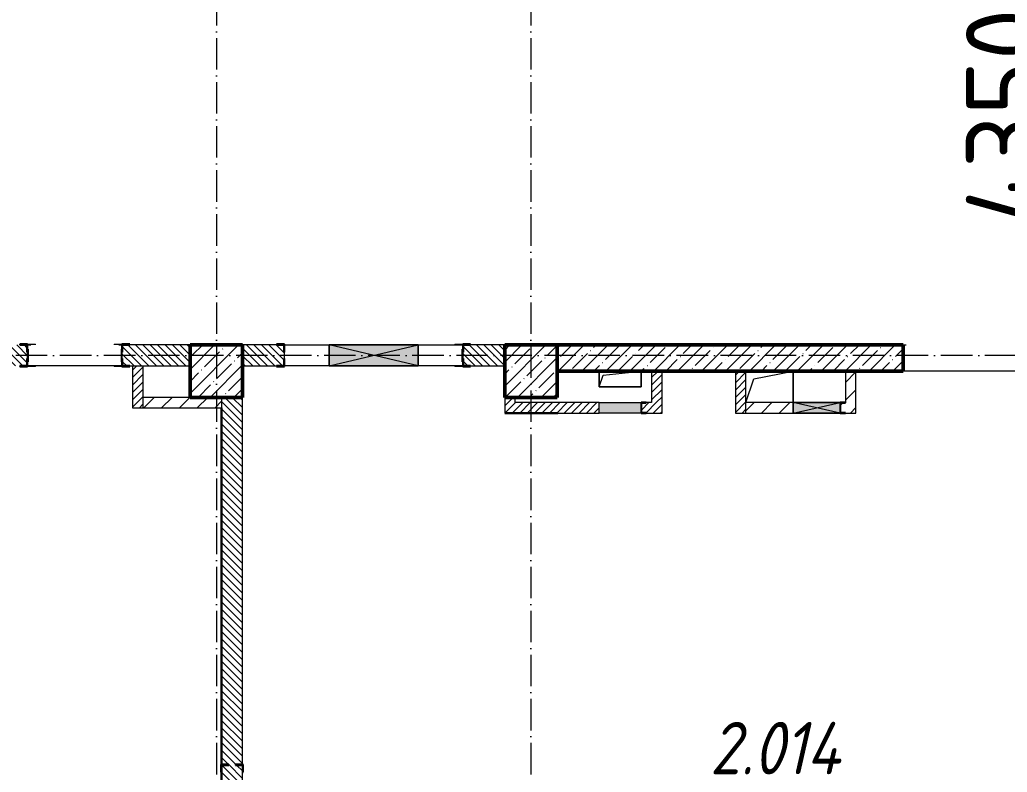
# Model space of a CAD drawing. Header units: millimetres. Extents: x 2294 to 908349, y -83289 to 219220.
# Drawn here: x 41638 to 51055, y 65131 to 72307 of the extents above; entities that cross this region are included whole.
import ezdxf

# ---------------------------------------------------------------- set-up
doc = ezdxf.new("R2010")
doc.units = ezdxf.units.MM
doc.linetypes.add('50_200_ШТРИХ_1Т_ш5_п1_п1_', pattern=[700, 500, -100, 0, -100])
for name, color, linetype, lineweight in [('2.4) ПГП вычит ЖБбалки 0.4 м -', 24, 'Continuous', 30), ('A-DETL-GENF-OTLN', 7, 'Continuous', 9), ('A-FLOR-____-OTLN', 7, 'Continuous', 9), ('A-GENM-____-MCUT', 7, 'Continuous', 25), ('A-GENM-____-OTLN', 7, 'Continuous', 9), ('A-GENM-____-OTLN-1', 7, 'Continuous', 25), ('A-GLAZ-____-OTLN', 7, 'Continuous', 9), ('A-WALL-____-MCUT', 7, 'Continuous', 13), ('A-WALL-____-MCUT-2', 7, 'Continuous', 50), ('A-WALL-____-OTLN', 7, 'Continuous', 9), ('A-WALL-____-PATT-1', 7, 'Continuous', 9), ('A-WALL-FNSH-MCUT-1', 7, 'Continuous', 9), ('I-WALL-____-OTLN', 7, 'Continuous', 9), ('S-COLS-____-MCUT', 7, 'Continuous', 50), ('S-COLS-____-OTLN', 7, 'Continuous', 9), ('S-GRID-____-OTLN-1', 7, '50_200_ШТРИХ_1Т_ш5_п1_п1_', 9), ('Марки помещений', 7, 'Continuous', 9)]:
    doc.layers.add(name, color=color, linetype=linetype, lineweight=lineweight)
doc.styles.add('ISOCPEUR_I_2', font='isocpeui.ttf', dxfattribs={"width": 0.85, "height": 2.3})
doc.styles.add('СПДС', font='isocpeur.ttf', dxfattribs={"width": 0.9})
doc.dimstyles.new('Размера А3', dxfattribs={"dimtxt": 800, "dimasz": 450, "dimexe": 350, "dimexo": 100, "dimgap": 200, "dimtad": 1, "dimdec": 0, "dimrnd": 10, "dimzin": 0, "dimdsep": 46, "dimtxsty": 'СПДС', "dimblk": 'ARROWHEAD_6', "dimcen": 1, "dimclrd": 5, "dimclre": 5, "dimclrt": 5, "dimazin": 0, "dimtfac": 1, "dimtdec": 0, "dimtmove": 2, "dimatfit": 3, "dimfxl": 1, "dimtolj": 1, "dimtzin": 0, "dimarcsym": 0})
pattern_1 = [(135, (7562.787, 6025.276), (-35.35534, -35.35534), [])]
pattern_2 = [(45, (7562.787, 6025.276), (-35.35534, 35.35534), [])]
pattern_3 = [(45, (7562.79, 6025.28), (-84.85281, 84.85281), [])]

# ---------------------------------------------------------------- blocks, each defined once
blk = doc.blocks.new('BSC_Колонна _Прямоугольная - 500х500-V14-АР1_План отверстий 2 этажа в осях 1-64_Ю-ЯЯ')
at = {"layer": 'S-COLS-____-OTLN'}
h = blk.add_hatch(dxfattribs=at)
h.set_pattern_fill('FP_23', color=256, style=0, pattern_type=2)
h.set_pattern_definition([(45, (-35950, -62931.04), (-114.04925, 114.04925), []), (45, (-35835.95, -62931.04), (-114.04925, 114.04925), [201.613, -40.323, 3.353, -36.97])])
h.paths.add_polyline_path([(-250, -250), (250, -250), (250, 250), (-250, 250)], flags=0)
at = {"layer": 'S-COLS-____-MCUT'}
for p, q in [((250, 250), (-250, 250)), ((-250, 250), (-250, -250)), ((250, -250), (250, 250)), ((-250, -250), (250, -250))]:
    blk.add_line(p, q, dxfattribs=at)
blk = doc.blocks.new('BSC_Колонна _Прямоугольная - 500х500-V44-АР1_План отверстий 2 этажа в осях 1-64_Ю-ЯЯ')
at = {"layer": 'S-COLS-____-OTLN'}
h = blk.add_hatch(dxfattribs=at)
h.set_pattern_fill('FP_54', color=256, style=0, pattern_type=2)
h.set_pattern_definition([(45, (-38950, -62931.04), (-114.04925, 114.04925), []), (45, (-38835.95, -62931.04), (-114.04925, 114.04925), [201.613, -40.323, 3.353, -36.97])])
h.paths.add_polyline_path([(-250, -250), (250, -250), (250, 250), (-250, 250)], flags=0)
at = {"layer": 'S-COLS-____-MCUT'}
for p, q in [((250, 250), (-250, 250)), ((-250, 250), (-250, -250)), ((250, -250), (250, 250)), ((-250, -250), (250, -250))]:
    blk.add_line(p, q, dxfattribs=at)
blk = doc.blocks.new('Фахверк_СКБ_Уголок - 200_3960-28268576-АР1_План отверстий 2 этажа в осях 1-64_Ю-ЯЯ')
at = {"layer": 'A-GENM-____-MCUT'}
for p, q in [((200, 156), (125, 156)), ((125, 156), (125, 81)), ((131, 81), (131, 150)), ((131, 150), (200, 150)), ((200, 150), (200, 156)), ((125, 81), (131, 81)), ((131, 19), (125, 19)), ((125, 19), (125, -56)), ((131, -50), (131, 19)), ((125, -56), (200, -56)), ((200, -50), (131, -50)), ((200, -56), (200, -50))]:
    blk.add_line(p, q, dxfattribs=at)
blk = doc.blocks.new('154_Стойка_СКБ_Уголок - СМ-2480_200-28346303-АР1_План отверстий 2 этажа в осях 1-64_Ю-ЯЯ')
at = {"layer": 'A-GENM-____-MCUT'}
for p, q in [((125, 156), (125, 81)), ((200, 156), (125, 156)), ((131, 81), (131, 150)), ((131, 150), (200, 150)), ((200, 150), (200, 156)), ((125, 81), (131, 81)), ((131, 19), (125, 19)), ((125, 19), (125, -56)), ((131, -50), (131, 19)), ((125, -56), (200, -56)), ((200, -50), (131, -50)), ((200, -56), (200, -50))]:
    blk.add_line(p, q, dxfattribs=at)
blk = doc.blocks.new('Стойка_Влож_Полоса боковая - Полоса-V150-АР1_План отверстий 2 этажа в осях 1-64_Ю-ЯЯ')
at = {"layer": 'A-GENM-____-OTLN'}
for p, q in [((-5, 60), (0, 60)), ((-5, -60), (-5, 60)), ((0, 31), (0, -31)), ((0, -60), (-5, -60))]:
    blk.add_line(p, q, dxfattribs=at)
blk = doc.blocks.new('Стойка_Влож_Уголок_Опорный - Уголок-28213941-АР1_План отверстий 2 этажа в осях 1-64_Ю-ЯЯ')
at = {"layer": 'A-GENM-____-OTLN'}
for p, q in [((-212, -6), (-212, 0)), ((0, 0), (0, -6)), ((-212, -75), (-212, -6)), ((-212, -6), (-206, -6)), ((-212, -75), (-206, -75)), ((-6, -6), (0, -6)), ((-6, -75), (0, -75)), ((0, -6), (0, -75))]:
    blk.add_line(p, q, dxfattribs=at)
blk = doc.blocks.new('Фахверк_СКБ_Уголок - 200_3550-28267367-АР1_План отверстий 2 этажа в осях 1-64_Ю-ЯЯ')
at = {"layer": 'A-GENM-____-MCUT'}
for p, q in [((200, 156), (125, 156)), ((125, 156), (125, 81)), ((131, 81), (131, 150)), ((131, 150), (200, 150)), ((200, 150), (200, 156)), ((125, 81), (131, 81)), ((131, 19), (125, 19)), ((125, 19), (125, -56)), ((131, -50), (131, 19)), ((125, -56), (200, -56)), ((200, -50), (131, -50)), ((200, -56), (200, -50))]:
    blk.add_line(p, q, dxfattribs=at)
blk = doc.blocks.new('AR_Отверстие Ниша - Лючок-32405627-АР1_План отверстий 2 этажа в осях 1-64_Ю-ЯЯ')
at = {"layer": 'A-GLAZ-____-OTLN'}
blk.add_hatch(color=256, dxfattribs=at).paths.add_polyline_path([(200, 50), (-200, 50), (-200, -50), (200, -50), (200, 47)], flags=0)
for p, q in [((-200, 50), (200, 50)), ((200, 50), (200, -50)), ((200, -50), (-200, -50))]:
    blk.add_line(p, q, dxfattribs=at)
blk = doc.blocks.new('154_Фахверк_СКБ_Швеллер - Тип_100_3960-28331862-АР1_План отверстий 2 этажа в осях 1-64_Ю-ЯЯ')
at = {"layer": 'A-GENM-____-MCUT'}
for p, q in [((175, 50), (125, 50)), ((125, 50), (125, -50)), ((128, 47), (175, 47)), ((128, -47), (128, 47)), ((175, 47), (175, 50)), ((125, -50), (175, -50)), ((175, -47), (128, -47)), ((175, -50), (175, -47))]:
    blk.add_line(p, q, dxfattribs=at)
blk = doc.blocks.new('AR_Отверстие прямоугольное _в плите_ - AR_Отверстие прямоугольное _в плите_-30459225-АР1_План отверстий 2 этажа в осях 1-64_Ю-ЯЯ')
at = {"layer": 'A-GENM-____-OTLN'}
for p, q in [((-200, 75), (-200, -75)), ((-200, -75), (-162.5, 37.5)), ((-162.5, 37.5), (200, 75)), ((200, -75), (200, 75)), ((-200, -75), (200, -75))]:
    blk.add_line(p, q, dxfattribs=at)
blk = doc.blocks.new('AR_Отверстие прямоугольное _в плите_ - AR_Отверстие прямоугольное _в плите_-30552670-АР1_План отверстий 2 этажа в осях 1-64_Ю-ЯЯ')
at = {"layer": 'A-GENM-____-OTLN'}
for p, q in [((-150, 75), (225, 150)), ((225, -150), (225, 150)), ((-225, -150), (-150, 75))]:
    blk.add_line(p, q, dxfattribs=at)
blk = doc.blocks.new('AR_Отверстие прямоугольное _в стене_ - AR_Отверстие прямоугольное _в стене__ОВ-36798040-АР1_План отверстий 2 этажа в осях 1-64_Ю-ЯЯ')
at = {"layer": 'A-GLAZ-____-OTLN'}
blk.add_hatch(color=256, dxfattribs=at).paths.add_polyline_path([(425, -100), (425, 100), (-425, 100), (-425, -100)], flags=0)
at = {"layer": 'A-DETL-GENF-OTLN'}
for p, q in [((-425, -100), (-425, 100)), ((-425, 100), (425, 100)), ((425, 100), (-425, -100)), ((-425, 100), (425, -100)), ((425, 100), (-425, 100)), ((-425, 100), (-425, -100)), ((425, 100), (425, -100)), ((425, -100), (425, 100)), ((425, -100), (-425, -100)), ((-425, -100), (425, -100))]:
    blk.add_line(p, q, dxfattribs=at)
blk = doc.blocks.new('AR_Отверстие прямоугольное _в стене_ - AR_Отверстие прямоугольное _в стене__ОВ-36815583-АР1_План отверстий 2 этажа в осях 1-64_Ю-ЯЯ')
at = {"layer": 'A-GLAZ-____-OTLN'}
blk.add_hatch(color=256, dxfattribs=at).paths.add_polyline_path([(-225, 50), (-225, -50), (225, -50), (225, 50)], flags=0)
at = {"layer": 'A-DETL-GENF-OTLN'}
for p, q in [((-225, 50), (225, 50)), ((225, 50), (-225, -50)), ((-225, 50), (225, -50)), ((225, 50), (-225, 50)), ((225, 50), (225, -50)), ((225, -50), (225, 50)), ((225, -50), (-225, -50)), ((-225, -50), (225, -50))]:
    blk.add_line(p, q, dxfattribs=at)
blk = doc.blocks.new('154_Фахверк_СКБ_Швеллер - Тип_100_3960_зеркало-36793856-АР1_План отверстий 2 этажа в осях 1-64_Ю-ЯЯ')
at = {"layer": 'A-GENM-____-MCUT'}
for p, q in [((175, 50), (125, 50)), ((125, 50), (125, -50)), ((128, 47), (175, 47)), ((128, -47), (128, 47)), ((175, 47), (175, 50)), ((125, -50), (175, -50)), ((175, -47), (128, -47)), ((175, -50), (175, -47))]:
    blk.add_line(p, q, dxfattribs=at)
blk = doc.blocks.new('2floor')
at = {"layer": 'A-WALL-____-PATT-1'}
h = blk.add_hatch(dxfattribs=at)
h.set_pattern_fill('FP_6', color=256, style=0, pattern_type=2)
h.set_pattern_definition(pattern_1)
h.paths.add_polyline_path([(43262.8, 69006.3), (43262.8, 69206.3), (42618.8, 69206.3), (42618.8, 69137.3), (42612.8, 69137.3), (42612.8, 69075.3), (42618.8, 69075.3), (42618.8, 69006.3), (42897.6, 69006.3)], flags=0)
h.paths.add_polyline_path([(41706.8, 69006.3), (41706.8, 69075.3), (41712.8, 69075.3), (41712.8, 69137.3), (41706.8, 69137.3), (41706.8, 69206.3), (40962.8, 69206.3), (40962.8, 69006.3), (41637.8, 69006.3)], flags=0)
h.paths.add_polyline_path([(40562.8, 69006.3), (40562.8, 69206.3), (39868.8, 69206.3), (39868.8, 69137.3), (39862.8, 69137.3), (39862.8, 69075.3), (39868.8, 69075.3), (39868.8, 69006.3), (39937.8, 69006.3)], flags=0)
h.paths.add_polyline_path([(37762.8, 69006.3), (38156.8, 69006.3), (38156.8, 69075.3), (38162.8, 69075.3), (38162.8, 69137.3), (38156.8, 69137.3), (38156.8, 69206.3), (37762.8, 69206.3)], flags=0)
h = blk.add_hatch(dxfattribs=at)
h.set_pattern_fill('FP_6', color=256, style=0, pattern_type=2)
h.set_pattern_definition(pattern_1)
h.paths.add_polyline_path([(46262.8, 69006.3), (46262.8, 69206.3), (45868.8, 69206.3), (45868.8, 69137.3), (45862.8, 69137.3), (45862.8, 69075.3), (45868.8, 69075.3), (45868.8, 69006.3), (45937.8, 69006.3)], flags=0)
h.paths.add_polyline_path([(44087.8, 69006.3), (44156.8, 69006.3), (44156.8, 69075.3), (44162.8, 69075.3), (44162.8, 69137.3), (44156.8, 69137.3), (44156.8, 69206.3), (43762.8, 69206.3), (43762.8, 69006.3)], flags=0)
h = blk.add_hatch(dxfattribs=at)
h.set_pattern_fill('FP_13', color=256, style=0, pattern_type=2)
h.set_pattern_definition([(45, (7562.79, 6025.28), (-114.04925, 114.04925), []), (45, (7676.84, 6025.28), (-114.04925, 114.04925), [201.612, -40.322, 3.353, -36.97])])
h.paths.add_polyline_path([(52262.8, 68956.3), (52262.8, 69206.3), (51862.8, 69206.3), (51862.8, 68956.3)], flags=0)
h.paths.add_polyline_path([(50062.8, 68956.3), (50062.8, 69206.3), (46762.8, 69206.3), (46762.8, 68956.3), (49967.6, 68956.3)], flags=0)
h = blk.add_hatch(dxfattribs=at)
h.set_pattern_fill('FP_5', color=256, style=0, pattern_type=2)
h.set_pattern_definition(pattern_2)
h.paths.add_polyline_path([(42812.8, 68606.3), (42812.8, 69006.3), (42712.8, 69006.3), (42712.8, 68606.3)], flags=0)
h = blk.add_hatch(dxfattribs=at)
h.set_pattern_fill('FP_5', color=256, style=0, pattern_type=2)
h.set_pattern_definition(pattern_2)
h.paths.add_polyline_path([(47762.8, 68656.3), (47762.8, 68956.3), (47662.8, 68956.3), (47662.8, 68656.3)], flags=0)
h = blk.add_hatch(dxfattribs=at)
h.set_pattern_fill('FP_5', color=256, style=0, pattern_type=2)
h.set_pattern_definition(pattern_2)
h.paths.add_polyline_path([(48562.8, 68556.3), (48562.8, 68956.3), (48462.8, 68956.3), (48462.8, 68556.3)], flags=0)
h = blk.add_hatch(dxfattribs=at)
h.set_pattern_fill('FP_4', color=256, style=0, pattern_type=2)
h.set_pattern_definition(pattern_3)
h.paths.add_polyline_path([(49512.8, 68656.3), (49612.8, 68656.3), (49612.8, 68956.3), (49512.8, 68956.3)], flags=0)
h = blk.add_hatch(dxfattribs=at)
h.set_pattern_fill('FP_4', color=256, style=0, pattern_type=2)
h.set_pattern_definition(pattern_3)
h.paths.add_polyline_path([(42897.6, 68606.3), (43562.8, 68606.3), (43562.8, 68706.3), (42812.8, 68706.3), (42812.8, 68606.3)], flags=0)
h = blk.add_hatch(dxfattribs=at)
h.set_pattern_fill('FP_6', color=256, style=0, pattern_type=2)
h.set_pattern_definition(pattern_1)
h.paths.add_polyline_path([(43562.8, 61706.3), (43762.8, 61706.3), (43762.8, 65200.3), (43693.8, 65200.3), (43693.8, 65206.3), (43762.8, 65206.3), (43762.8, 68706.3), (43562.8, 68706.3), (43562.8, 65206.3), (43631.8, 65206.3), (43631.8, 65200.3), (43562.8, 65200.3), (43562.8, 63249.9)], flags=0)
h = blk.add_hatch(dxfattribs=at)
h.set_pattern_fill('FP_5', color=256, style=0, pattern_type=2)
h.set_pattern_definition(pattern_2)
h.paths.add_polyline_path([(46362.8, 68556.3), (46362.8, 68706.3), (46262.8, 68706.3), (46262.8, 68556.3)], flags=0)
h = blk.add_hatch(dxfattribs=at)
h.set_pattern_fill('FP_5', color=256, style=0, pattern_type=2)
h.set_pattern_definition(pattern_2)
h.paths.add_polyline_path([(47762.8, 68556.3), (47762.8, 68656.3), (47612.8, 68656.3), (47612.8, 68653.3), (47565.8, 68653.3), (47565.8, 68559.3), (47612.8, 68559.3), (47612.8, 68556.3)], flags=0)
h.paths.add_polyline_path([(46432.6, 68556.3), (47162.8, 68556.3), (47162.8, 68656.3), (46362.8, 68656.3), (46362.8, 68556.3)], flags=0)
h = blk.add_hatch(dxfattribs=at)
h.set_pattern_fill('FP_4', color=256, style=0, pattern_type=2)
h.set_pattern_definition(pattern_3)
h.paths.add_polyline_path([(48562.8, 68556.3), (49012.8, 68556.3), (49012.8, 68656.3), (48562.8, 68656.3)], flags=0)
h.paths.add_polyline_path([(49612.8, 68556.3), (49612.8, 68656.3), (49512.8, 68656.3), (49512.8, 68653.3), (49465.8, 68653.3), (49465.8, 68559.3), (49512.8, 68559.3), (49512.8, 68556.3)], flags=0)
at = {"layer": '2.4) ПГП вычит ЖБбалки 0.4 м -'}
for points in [[(43562.8, 68606.3), (43562.8, 61706.3)], [(46262.8, 68556.3), (46769.4, 68556.3)]]:
    blk.add_lwpolyline(points, dxfattribs=at)
at = {"layer": 'A-FLOR-____-OTLN'}
for p, q in [((47162.8, 68806.3), (47162.8, 68956.3)), ((47562.8, 68956.3), (47562.8, 68806.3)), ((49012.8, 68956.3), (49012.8, 68656.3)), ((47562.8, 68806.3), (47162.8, 68806.3))]:
    blk.add_line(p, q, dxfattribs=at)
at = {"layer": 'A-WALL-____-MCUT'}
for p, q in [((43262.8, 69206.3), (42687.8, 69206.3)), ((44087.8, 69206.3), (43762.8, 69206.3)), ((44162.8, 69075.3), (44162.8, 69137.3)), ((46262.8, 69206.3), (45937.8, 69206.3)), ((42687.8, 69006.3), (43262.8, 69006.3)), ((43762.8, 69006.3), (44087.8, 69006.3)), ((45937.8, 69006.3), (46262.8, 69006.3)), ((43562.8, 68706.3), (43562.8, 65206.3)), ((43762.8, 65206.3), (43762.8, 68706.3)), ((43562.8, 65131.3), (43562.8, 61706.3)), ((43762.8, 61706.3), (43762.8, 65131.3))]:
    blk.add_line(p, q, dxfattribs=at)
at = {"layer": 'A-WALL-____-MCUT-2'}
for p, q in [((50062.8, 69206.3), (46762.8, 69206.3)), ((50062.8, 68956.3), (50062.8, 69206.3)), ((46762.8, 68956.3), (50062.8, 68956.3))]:
    blk.add_line(p, q, dxfattribs=at)
at = {"layer": 'A-WALL-____-OTLN'}
for p, q in [((50062.8, 69206.3), (50092.8, 69206.3)), ((51862.8, 68956.3), (50062.8, 68956.3))]:
    blk.add_line(p, q, dxfattribs=at)
at = {"layer": 'A-WALL-FNSH-MCUT-1'}
for p, q in [((42712.8, 69006.3), (42712.8, 68606.3)), ((42812.8, 69006.3), (42812.8, 68606.3)), ((47662.8, 68956.3), (47662.8, 68656.3)), ((47762.8, 68556.3), (47762.8, 68956.3)), ((48462.8, 68956.3), (48462.8, 68556.3)), ((48562.8, 68556.3), (48562.8, 68956.3)), ((49512.8, 68956.3), (49512.8, 68656.3)), ((49612.8, 68556.3), (49612.8, 68956.3)), ((43262.8, 68706.3), (42812.8, 68706.3)), ((46262.8, 68706.3), (46262.8, 68556.3)), ((46362.8, 68656.3), (46362.8, 68706.3)), ((47162.8, 68656.3), (46362.8, 68656.3)), ((47662.8, 68656.3), (47612.8, 68656.3)), ((49012.8, 68656.3), (48562.8, 68656.3)), ((42712.8, 68606.3), (43562.8, 68606.3)), ((46262.8, 68556.3), (47162.8, 68556.3)), ((47612.8, 68556.3), (47762.8, 68556.3)), ((48462.8, 68556.3), (49012.8, 68556.3)), ((49512.8, 68556.3), (49612.8, 68556.3))]:
    blk.add_line(p, q, dxfattribs=at)
at = {"layer": 'I-WALL-____-OTLN'}
for p, q in [((41712.8, 69206.3), (41742.8, 69206.3)), ((42582.8, 69206.3), (42612.8, 69206.3)), ((44162.8, 69206.3), (44587.8, 69206.3)), ((45437.8, 69206.3), (45862.8, 69206.3)), ((42612.8, 69006.3), (41712.8, 69006.3)), ((44587.8, 69006.3), (44162.8, 69006.3)), ((45862.8, 69006.3), (45437.8, 69006.3))]:
    blk.add_line(p, q, dxfattribs=at)
at = {"layer": 'A-GENM-____-OTLN'}
for name, p, rotation in [('Стойка_Влож_Уголок_Опорный - Уголок-28213941-АР1_План отверстий 2 этажа в осях 1-64_Ю-ЯЯ', (41712.8, 69212.3), 89.99999999999955), ('Стойка_Влож_Полоса боковая - Полоса-V150-АР1_План отверстий 2 этажа в осях 1-64_Ю-ЯЯ', (41712.8, 69106.3), 180), ('Стойка_Влож_Уголок_Опорный - Уголок-28213941-АР1_План отверстий 2 этажа в осях 1-64_Ю-ЯЯ', (42612.8, 69000.3), 269.9999999999995), ('Стойка_Влож_Уголок_Опорный - Уголок-28213941-АР1_План отверстий 2 этажа в осях 1-64_Ю-ЯЯ', (45862.8, 69000.3), 269.9999999999995)]:
    blk.add_blockref(name, p, dxfattribs=dict(at, rotation=rotation))
for name, p in [('Стойка_Влож_Полоса боковая - Полоса-V150-АР1_План отверстий 2 этажа в осях 1-64_Ю-ЯЯ', (42612.8, 69106.3)), ('Стойка_Влож_Полоса боковая - Полоса-V150-АР1_План отверстий 2 этажа в осях 1-64_Ю-ЯЯ', (45862.8, 69106.3)), ('AR_Отверстие прямоугольное _в плите_ - AR_Отверстие прямоугольное _в плите_-30459225-АР1_План отверстий 2 этажа в осях 1-64_Ю-ЯЯ', (47362.8, 68881.3)), ('AR_Отверстие прямоугольное _в плите_ - AR_Отверстие прямоугольное _в плите_-30552670-АР1_План отверстий 2 этажа в осях 1-64_Ю-ЯЯ', (48787.8, 68806.3))]:
    blk.add_blockref(name, p, dxfattribs=at)
at = {"layer": 'A-GENM-____-OTLN-1'}
for name, p, rotation in [('154_Стойка_СКБ_Уголок - СМ-2480_200-28346303-АР1_План отверстий 2 этажа в осях 1-64_Ю-ЯЯ', (41837.8, 69156.3), 180), ('Фахверк_СКБ_Уголок - 200_3960-28268576-АР1_План отверстий 2 этажа в осях 1-64_Ю-ЯЯ', (44287.8, 69156.3), 180), ('Фахверк_СКБ_Уголок - 200_3550-28267367-АР1_План отверстий 2 этажа в осях 1-64_Ю-ЯЯ', (43612.8, 65331.3), 269.9999999999999)]:
    blk.add_blockref(name, p, dxfattribs=dict(at, rotation=rotation))
for name, p in [('154_Стойка_СКБ_Уголок - СМ-2480_200-28346303-АР1_План отверстий 2 этажа в осях 1-64_Ю-ЯЯ', (42487.8, 69056.3)), ('154_Стойка_СКБ_Уголок - СМ-2480_200-28346303-АР1_План отверстий 2 этажа в осях 1-64_Ю-ЯЯ', (45737.8, 69056.3)), ('154_Фахверк_СКБ_Швеллер - Тип_100_3960-28331862-АР1_План отверстий 2 этажа в осях 1-64_Ю-ЯЯ', (47437.8, 68606.3)), ('154_Фахверк_СКБ_Швеллер - Тип_100_3960_зеркало-36793856-АР1_План отверстий 2 этажа в осях 1-64_Ю-ЯЯ', (49337.8, 68606.3))]:
    blk.add_blockref(name, p, dxfattribs=at)
at = {"layer": 'A-GLAZ-____-OTLN', "rotation": 180}
for name, p in [('AR_Отверстие прямоугольное _в стене_ - AR_Отверстие прямоугольное _в стене__ОВ-36798040-АР1_План отверстий 2 этажа в осях 1-64_Ю-ЯЯ', (45012.8, 69106.3)), ('AR_Отверстие Ниша - Лючок-32405627-АР1_План отверстий 2 этажа в осях 1-64_Ю-ЯЯ', (47362.8, 68606.3)), ('AR_Отверстие прямоугольное _в стене_ - AR_Отверстие прямоугольное _в стене__ОВ-36815583-АР1_План отверстий 2 этажа в осях 1-64_Ю-ЯЯ', (49237.8, 68606.3))]:
    blk.add_blockref(name, p, dxfattribs=at)
at = {"layer": 'S-COLS-____-OTLN'}
for name, p in [('BSC_Колонна _Прямоугольная - 500х500-V14-АР1_План отверстий 2 этажа в осях 1-64_Ю-ЯЯ', (43512.8, 68956.3)), ('BSC_Колонна _Прямоугольная - 500х500-V44-АР1_План отверстий 2 этажа в осях 1-64_Ю-ЯЯ', (46512.8, 68956.3))]:
    blk.add_blockref(name, p, dxfattribs=at)
at = {"layer": 'Марки помещений', "insert": (48219.5, 65611.4), "char_height": 500, "width": 769.62, "attachment_point": 1, "style": 'ISOCPEUR_I_2'}
blk.add_mtext('2.014', dxfattribs=at)
blk = doc.blocks.new('ARROWHEAD_6')
at = {"color": 0, "linetype": 'Continuous'}
for p, q in [((-0.5, -0.5), (0.5, 0.5)), ((0, 0), (-1, 0))]:
    blk.add_line(p, q, dxfattribs=at)
blk = doc.blocks.new('*D2434')
at = {"color": 5, "lineweight": -2, "transparency": 16777216}
for p, q in [((52712.8, 73556.3), (51312.4, 73556.3)), ((51662.4, 69656.3), (51662.4, 73106.3)), ((52662.8, 69206.3), (51312.4, 69206.3))]:
    blk.add_line(p, q, dxfattribs=at)
at = {"layer": 'Defpoints', "color": 0, "transparency": 16777216}
for p in [(51662.4, 73556.3), (52812.8, 73556.3), (52762.8, 69206.3)]:
    blk.add_point(p, dxfattribs=at)
at = {"color": 5, "lineweight": -2, "transparency": 16777216, "xscale": 450, "yscale": 450, "zscale": 450}
for p, rotation in [((51662.4, 73556.3), 90), ((51662.4, 69206.3), 270)]:
    blk.add_blockref('ARROWHEAD_6', p, dxfattribs=dict(at, rotation=rotation))
at = {"color": 5, "transparency": 16777216, "insert": (51062.4, 71381.3), "char_height": 800, "attachment_point": 5, "rotation": 90, "style": 'СПДС'}
blk.add_mtext('\\A1;4350', dxfattribs=at)
blk = doc.blocks.new('3osi')
at = {"layer": 'S-GRID-____-OTLN-1', "color": 251, "ltscale": 0.6, "true_color": 0x636466}
for p, q in [((201533.5, 96918.1), (201533.5, 58916.9)), ((204533.5, 96918.1), (204533.5, 58916.9)), ((269657.9, 69106.3), (160914.7, 69106.3))]:
    blk.add_line(p, q, dxfattribs=at)

msp = doc.modelspace()

# ---------------------------------------------------------------- block references
for name, p in [('3osi', (-158020.7, 0)), ('2floor', (0, 0))]:
    msp.add_blockref(name, p)

# ---------------------------------------------------------------- dimensions: what is measured, and where the dimension line sits
at = {"color": 5}
dim = msp.add_linear_dim(base=(51662.4, 73556.3), p1=(52762.8, 69206.3), p2=(52812.8, 73556.3), angle=90, dimstyle='Размера А3', dxfattribs=at)
dim.commit()
dim.dimension.update_dxf_attribs({"geometry": '*D2434', "text_midpoint": (51062.4, 71381.3)})

doc.saveas('drawing.dxf')
